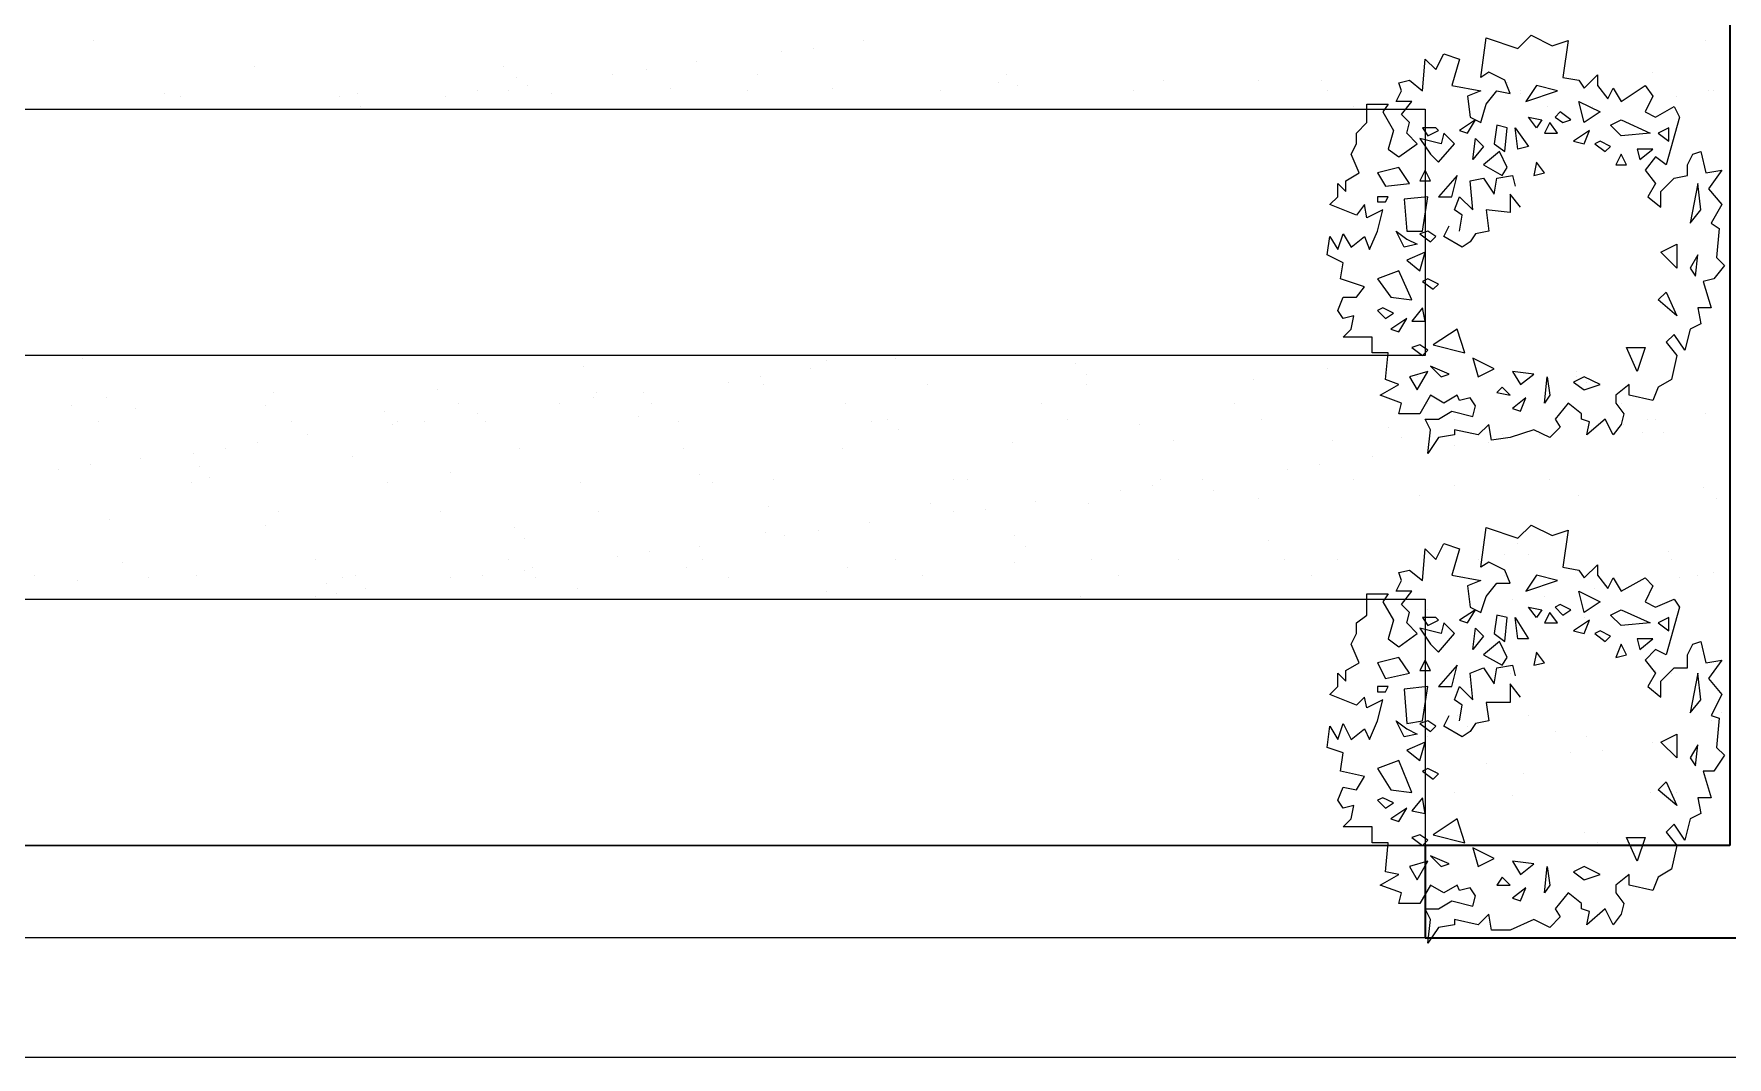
# Model space of a CAD drawing. Header units: millimetres. Extents: x 51.3 to 71.5, y 31.8 to 61.9.
# Drawn here: x 67.231 to 69.996, y 39.235 to 40.906 of the extents above; entities that cross this region are included whole.
import ezdxf

# ---------------------------------------------------------------- set-up
doc = ezdxf.new("R2010")
doc.units = ezdxf.units.MM
for name, color, linetype, true_color in [('PDF_05-hatch', 7, 'Continuous', 0x136633), ('PDF_PISO', 7, 'Continuous', 0xb9b9b9), ('PDF_Vegetação', 7, 'Continuous', 0x00dd37)]:
    doc.layers.add(name, color=color, linetype=linetype, true_color=true_color)
doc.layers.add('PDF_COTAS', color=1, linetype='Continuous')
doc.layers.add('PDF_Parede Corte', color=7, linetype='Continuous')

msp = doc.modelspace()

# ---------------------------------------------------------------- linework, layer by layer
at = {"layer": 'PDF_05-hatch', "lineweight": 5}
for points in [[(69.6671, 40.7962), (69.719, 40.8135), (69.6844, 40.8222)], [(69.7147, 40.7703), (69.7276, 40.7616), (69.7406, 40.766), (69.7233, 40.7789)], [(69.7536, 40.7962), (69.7882, 40.7789), (69.7622, 40.7616)], [(69.4985, 40.753), (69.5071, 40.74), (69.5244, 40.7487), (69.5201, 40.753)], [(69.559, 40.7487), (69.572, 40.7443), (69.5849, 40.766)], [(69.6152, 40.727), (69.6325, 40.7141), (69.6368, 40.753), (69.6195, 40.7573)], [(69.6498, 40.753), (69.6714, 40.7227), (69.6541, 40.7184)], [(69.6714, 40.7703), (69.693, 40.766), (69.6844, 40.753)], [(69.6974, 40.7443), (69.719, 40.7443), (69.706, 40.7616)], [(69.7449, 40.7314), (69.7622, 40.727), (69.7709, 40.7487)], [(69.8703, 40.7443), (69.8227, 40.74), (69.8055, 40.7573), (69.8227, 40.766)], [(69.8833, 40.7443), (69.9006, 40.7314), (69.9006, 40.753)], [(69.4942, 40.7357), (69.5114, 40.7098), (69.5244, 40.6968), (69.5504, 40.727), (69.5331, 40.7443), (69.5287, 40.727)], [(69.5849, 40.7357), (69.5979, 40.7227), (69.5806, 40.7011)], [(69.7795, 40.727), (69.7968, 40.7141), (69.8055, 40.7227), (69.7882, 40.7314)], [(69.5979, 40.6925), (69.6282, 40.6752), (69.6368, 40.6881), (69.6239, 40.7141)], [(69.6801, 40.6752), (69.6974, 40.6795), (69.6844, 40.6968)], [(69.8141, 40.6925), (69.8314, 40.6925), (69.8227, 40.7098)], [(69.8487, 40.7184), (69.853, 40.7011), (69.8746, 40.7184)], [(69.425, 40.6795), (69.4379, 40.6579), (69.4769, 40.6622), (69.4596, 40.6881)], [(69.4942, 40.6665), (69.5114, 40.6665), (69.5028, 40.6838)], [(69.5244, 40.6406), (69.546, 40.6406), (69.5547, 40.6752)], [(69.425, 40.6319), (69.4379, 40.6319), (69.4423, 40.6406), (69.425, 40.6406)], [(69.4725, 40.5844), (69.4985, 40.5844), (69.5071, 40.6406), (69.4682, 40.6363)], [(69.4898, 40.5628), (69.4682, 40.5584), (69.4552, 40.5844), (69.4725, 40.5714)], [(69.4942, 40.58), (69.5114, 40.5671), (69.5201, 40.5757), (69.5071, 40.5844)], [(69.9135, 40.5238), (69.8876, 40.5498), (69.9135, 40.5628)], [(69.4725, 40.5368), (69.4942, 40.5195), (69.5028, 40.5498)], [(69.425, 40.5065), (69.4466, 40.4763), (69.4812, 40.472), (69.4596, 40.5195)], [(69.4985, 40.5022), (69.5158, 40.4893), (69.5244, 40.4979), (69.5071, 40.5065)], [(69.8833, 40.472), (69.8962, 40.4849), (69.9135, 40.446)], [(69.425, 40.4547), (69.4379, 40.4417), (69.4509, 40.4503), (69.4336, 40.459)], [(69.4812, 40.4374), (69.5028, 40.4374), (69.4985, 40.459)], [(69.4466, 40.4244), (69.4596, 40.4201), (69.4725, 40.4417)], [(69.5158, 40.3985), (69.5677, 40.3855), (69.5547, 40.4244)], [(69.4812, 40.3941), (69.4985, 40.3812), (69.5071, 40.3898), (69.4942, 40.3985)], [(69.8487, 40.3552), (69.8314, 40.3941), (69.8617, 40.3941)], [(69.5114, 40.3639), (69.5287, 40.3466), (69.5417, 40.3509)], [(69.5806, 40.3768), (69.5893, 40.3466), (69.6152, 40.3595)], [(69.4898, 40.325), (69.5071, 40.3552), (69.4769, 40.3466)], [(69.6455, 40.3552), (69.6585, 40.3336), (69.6801, 40.3509)], [(69.7017, 40.3466), (69.706, 40.3163), (69.6974, 40.3033)], [(69.7449, 40.3379), (69.7622, 40.325), (69.7882, 40.3336), (69.7622, 40.3466)], [(69.6195, 40.3206), (69.6412, 40.3163), (69.6282, 40.3293)], [(69.6455, 40.2947), (69.6585, 40.2904), (69.6671, 40.312)], [(69.6671, 39.9964), (69.719, 40.0137), (69.6844, 40.0223)], [(69.7147, 39.9704), (69.7276, 39.9574), (69.7406, 39.9661), (69.7233, 39.9747)], [(69.7536, 39.9964), (69.7882, 39.9791), (69.7622, 39.9618)], [(69.4985, 39.9531), (69.5071, 39.9402), (69.5244, 39.9488), (69.5201, 39.9531)], [(69.559, 39.9488), (69.572, 39.9445), (69.5849, 39.9661)], [(69.6152, 39.9272), (69.6325, 39.9142), (69.6368, 39.9531), (69.6195, 39.9574)], [(69.6498, 39.9531), (69.6714, 39.9185), (69.6541, 39.9185)], [(69.6714, 39.9704), (69.693, 39.9661), (69.6844, 39.9531)], [(69.6974, 39.9445), (69.719, 39.9445), (69.706, 39.9618)], [(69.7449, 39.9315), (69.7622, 39.9272), (69.7709, 39.9488)], [(69.8703, 39.9445), (69.8227, 39.9402), (69.8055, 39.9574), (69.8227, 39.9661)], [(69.8833, 39.9445), (69.9006, 39.9315), (69.9006, 39.9531)], [(69.4942, 39.9358), (69.5114, 39.9099), (69.5244, 39.8969), (69.5504, 39.9272), (69.5331, 39.9445), (69.5287, 39.9272)], [(69.5849, 39.9358), (69.5979, 39.9229), (69.5806, 39.9012)], [(69.7795, 39.9272), (69.7968, 39.9142), (69.8055, 39.9229), (69.7882, 39.9315)], [(69.8487, 39.9185), (69.853, 39.9012), (69.8746, 39.9185)], [(69.5979, 39.8926), (69.6282, 39.8753), (69.6368, 39.8883), (69.6239, 39.9142)], [(69.6801, 39.8753), (69.6974, 39.8796), (69.6844, 39.8969)], [(69.8141, 39.8883), (69.8314, 39.8926), (69.8227, 39.9099)], [(69.425, 39.8796), (69.4379, 39.8537), (69.4769, 39.8623), (69.4596, 39.8883)], [(69.4942, 39.8667), (69.5114, 39.8667), (69.5028, 39.8839)], [(69.5244, 39.8407), (69.546, 39.8407), (69.5547, 39.8753)], [(69.425, 39.8321), (69.4379, 39.8321), (69.4423, 39.8407), (69.425, 39.8407)], [(69.4725, 39.7802), (69.4985, 39.7845), (69.5071, 39.8407), (69.4682, 39.8364)], [(69.4898, 39.7629), (69.4682, 39.7586), (69.4552, 39.7845), (69.4725, 39.7715)], [(69.4942, 39.7802), (69.5114, 39.7672), (69.5201, 39.7759), (69.5071, 39.7845)], [(69.9135, 39.724), (69.8876, 39.7499), (69.9135, 39.7629)], [(69.4725, 39.7369), (69.4942, 39.7196), (69.5028, 39.7499)], [(69.425, 39.7067), (69.4466, 39.6721), (69.4812, 39.6678), (69.4596, 39.7196)], [(69.4985, 39.7024), (69.5158, 39.6894), (69.5244, 39.698), (69.5071, 39.7067)], [(69.8833, 39.6721), (69.8962, 39.6851), (69.9135, 39.6461)], [(69.425, 39.6548), (69.4379, 39.6418), (69.4509, 39.6505), (69.4336, 39.6591)], [(69.4812, 39.6375), (69.5028, 39.6332), (69.4985, 39.6591)], [(69.4466, 39.6245), (69.4596, 39.6202), (69.4725, 39.6418)], [(69.5158, 39.5986), (69.5677, 39.5856), (69.5547, 39.6245)], [(69.4812, 39.5943), (69.4985, 39.5813), (69.5071, 39.5899), (69.4942, 39.5986)], [(69.8487, 39.5554), (69.8314, 39.5943), (69.8617, 39.5943)], [(69.5114, 39.564), (69.5287, 39.5467), (69.5417, 39.551)], [(69.5806, 39.577), (69.5893, 39.5467), (69.6152, 39.5597)], [(69.4898, 39.5251), (69.5071, 39.5554), (69.4769, 39.5467)], [(69.6455, 39.5554), (69.6585, 39.5337), (69.6801, 39.551)], [(69.7017, 39.5467), (69.706, 39.5164), (69.6974, 39.5035)], [(69.7449, 39.5381), (69.7622, 39.5251), (69.7882, 39.5337), (69.7622, 39.5467)], [(69.6195, 39.5164), (69.6412, 39.5164), (69.6282, 39.5294)], [(69.6455, 39.4948), (69.6585, 39.4905), (69.6671, 39.5121)]]:
    msp.add_lwpolyline(points, close=True, dxfattribs=at)
for points in [[(69.559, 40.5844), (69.5633, 40.6103), (69.5504, 40.619), (69.559, 40.6406), (69.5806, 40.619), (69.5763, 40.6665), (69.5979, 40.6708), (69.6152, 40.6449), (69.6195, 40.6708), (69.6455, 40.6752), (69.6498, 40.6579)], [(69.6585, 40.6233), (69.6412, 40.6449), (69.6412, 40.6146), (69.6022, 40.619), (69.6066, 40.5844), (69.5849, 40.58), (69.5763, 40.5671), (69.5633, 40.5584), (69.5331, 40.5757), (69.5417, 40.593)], [(69.559, 39.7845), (69.5633, 39.8104), (69.5504, 39.8191), (69.559, 39.8407), (69.5806, 39.8191), (69.5763, 39.8623), (69.5979, 39.871), (69.6152, 39.845), (69.6195, 39.871), (69.6455, 39.8753), (69.6498, 39.858)], [(69.6585, 39.8234), (69.6412, 39.845), (69.6412, 39.8148), (69.6022, 39.8148), (69.6066, 39.7845), (69.5849, 39.7802), (69.5763, 39.7672), (69.5633, 39.7586), (69.5331, 39.7759), (69.5417, 39.7932)]]:
    msp.add_lwpolyline(points, dxfattribs=at)
at = {"layer": 'PDF_COTAS', "color": 114, "lineweight": 5, "true_color": 0x139a47}
for points in [[(69.8876, 40.6233), (69.8876, 40.6492), (69.9092, 40.6708), (69.9308, 40.6752), (69.9308, 40.6925), (69.9395, 40.7098), (69.9525, 40.7141), (69.9611, 40.6795), (69.987, 40.6838), (69.9654, 40.6535), (69.987, 40.6276), (69.9698, 40.5973), (69.9827, 40.5887), (69.9784, 40.5411), (69.9914, 40.5282), (69.9741, 40.5065), (69.9568, 40.5022), (69.9698, 40.459), (69.9481, 40.459), (69.9525, 40.433), (69.9352, 40.4244), (69.9265, 40.3898), (69.9092, 40.4157), (69.8962, 40.4028), (69.9135, 40.3812), (69.9049, 40.3422), (69.8833, 40.3293), (69.8746, 40.3077), (69.8357, 40.3163), (69.8357, 40.3336), (69.8141, 40.3163), (69.8141, 40.3033), (69.8271, 40.286), (69.8227, 40.2687), (69.8098, 40.2515), (69.7968, 40.2774), (69.7665, 40.2515), (69.7709, 40.2731), (69.7579, 40.2774), (69.7579, 40.286), (69.7363, 40.3033), (69.7147, 40.2774), (69.7233, 40.2644), (69.706, 40.2471), (69.6801, 40.2601), (69.6412, 40.2471), (69.6109, 40.2428), (69.6066, 40.2687), (69.5893, 40.2515), (69.5504, 40.2601), (69.5504, 40.2515), (69.5244, 40.2471), (69.5071, 40.2212), (69.5114, 40.2601), (69.5028, 40.2774), (69.5244, 40.2774), (69.546, 40.2904), (69.5806, 40.2817), (69.5849, 40.299), (69.5763, 40.312), (69.559, 40.3077), (69.5547, 40.3163), (69.5331, 40.3033), (69.5114, 40.3163), (69.4942, 40.286), (69.4596, 40.286), (69.4639, 40.3033), (69.4293, 40.3163), (69.4596, 40.3336), (69.4379, 40.3422), (69.4423, 40.3855), (69.4163, 40.3855), (69.4163, 40.4114), (69.3688, 40.4114), (69.3817, 40.4244), (69.3861, 40.446), (69.3688, 40.4417), (69.3601, 40.4547), (69.3688, 40.4763), (69.3904, 40.4763), (69.4034, 40.4936), (69.3644, 40.5065), (69.3688, 40.5325), (69.3428, 40.5455), (69.3472, 40.5757), (69.3601, 40.5541), (69.3688, 40.58), (69.3817, 40.5584), (69.4034, 40.5757), (69.412, 40.5541), (69.425, 40.5844), (69.4336, 40.619), (69.4077, 40.606), (69.4034, 40.6276), (69.3904, 40.6103), (69.3472, 40.6276), (69.3601, 40.6406), (69.3601, 40.6622), (69.3731, 40.6492), (69.3731, 40.6665), (69.3947, 40.6795), (69.3817, 40.7098), (69.3904, 40.727), (69.3904, 40.7443), (69.4077, 40.7616), (69.4077, 40.7919), (69.4423, 40.7919), (69.4336, 40.7789), (69.4509, 40.7487), (69.4423, 40.7184), (69.4596, 40.7054), (69.4898, 40.727), (69.4725, 40.7443), (69.4769, 40.7616), (69.4639, 40.7746), (69.4812, 40.7962), (69.4552, 40.7962), (69.4639, 40.8135), (69.4596, 40.8265), (69.4769, 40.8308), (69.4985, 40.8135), (69.5028, 40.8654), (69.5201, 40.8481), (69.5331, 40.8741), (69.559, 40.8654), (69.546, 40.8222), (69.5936, 40.8135), (69.572, 40.8049), (69.5763, 40.7703), (69.5936, 40.7616), (69.6022, 40.7919), (69.6195, 40.8135), (69.6412, 40.8092), (69.6325, 40.8308), (69.6066, 40.8438), (69.5936, 40.8351), (69.6022, 40.9), (69.6541, 40.8827), (69.6757, 40.9043), (69.7103, 40.887), (69.7363, 40.8957), (69.7276, 40.8351), (69.7536, 40.8308), (69.7622, 40.8178), (69.7838, 40.8395), (69.7838, 40.8222), (69.8011, 40.8005), (69.8098, 40.8178), (69.8227, 40.7962), (69.8617, 40.8222), (69.8746, 40.8049), (69.8617, 40.7789), (69.879, 40.7703), (69.9092, 40.7876), (69.9179, 40.7703), (69.8962, 40.6925), (69.879, 40.7054), (69.8617, 40.6838), (69.879, 40.6622), (69.866, 40.6406)], [(69.8876, 39.8234), (69.8876, 39.8494), (69.9092, 39.871), (69.9308, 39.871), (69.9308, 39.8926), (69.9395, 39.9099), (69.9525, 39.9142), (69.9611, 39.8796), (69.987, 39.8839), (69.9654, 39.8537), (69.987, 39.8277), (69.9698, 39.7932), (69.9827, 39.7888), (69.9784, 39.7413), (69.9914, 39.7283), (69.9741, 39.7024), (69.9568, 39.7024), (69.9698, 39.6591), (69.9481, 39.6591), (69.9525, 39.6332), (69.9352, 39.6245), (69.9265, 39.5899), (69.9092, 39.6159), (69.8962, 39.6029), (69.9135, 39.5813), (69.9049, 39.5424), (69.8833, 39.5294), (69.8746, 39.5078), (69.8357, 39.5164), (69.8357, 39.5337), (69.8141, 39.5164), (69.8141, 39.5035), (69.8271, 39.4862), (69.8227, 39.4689), (69.8098, 39.4516), (69.7968, 39.4775), (69.7665, 39.4516), (69.7709, 39.4732), (69.7579, 39.4775), (69.7579, 39.4862), (69.7363, 39.5035), (69.7147, 39.4775), (69.7233, 39.4646), (69.706, 39.4473), (69.6801, 39.4602), (69.6412, 39.4429), (69.6109, 39.4429), (69.6066, 39.4689), (69.5893, 39.4516), (69.5504, 39.4602), (69.5504, 39.4516), (69.5244, 39.4473), (69.5071, 39.4213), (69.5114, 39.4602), (69.5028, 39.4775), (69.5244, 39.4775), (69.546, 39.4905), (69.5806, 39.4819), (69.5849, 39.4991), (69.5763, 39.5121), (69.559, 39.5078), (69.5547, 39.5164), (69.5331, 39.5035), (69.5114, 39.5164), (69.4942, 39.4862), (69.4596, 39.4862), (69.4639, 39.5035), (69.4293, 39.5164), (69.4596, 39.5337), (69.4379, 39.5381), (69.4423, 39.5856), (69.4163, 39.5856), (69.4163, 39.6116), (69.3688, 39.6116), (69.3817, 39.6245), (69.3861, 39.6461), (69.3688, 39.6418), (69.3601, 39.6548), (69.3688, 39.6764), (69.3904, 39.6721), (69.4034, 39.6937), (69.3644, 39.7024), (69.3688, 39.7326), (69.3428, 39.7413), (69.3472, 39.7759), (69.3601, 39.7542), (69.3688, 39.7802), (69.3817, 39.7542), (69.4034, 39.7715), (69.412, 39.7542), (69.425, 39.7845), (69.4336, 39.8191), (69.4077, 39.8061), (69.4034, 39.8234), (69.3904, 39.8104), (69.3472, 39.8277), (69.3601, 39.8407), (69.3601, 39.8623), (69.3731, 39.8494), (69.3731, 39.8667), (69.3947, 39.8796), (69.3817, 39.9099), (69.3904, 39.9272), (69.3904, 39.9445), (69.4077, 39.9574), (69.4077, 39.992), (69.4423, 39.992), (69.4336, 39.9791), (69.4509, 39.9488), (69.4423, 39.9185), (69.4596, 39.9056), (69.4898, 39.9272), (69.4725, 39.9445), (69.4769, 39.9618), (69.4639, 39.9747), (69.4812, 39.9964), (69.4552, 39.9964), (69.4639, 40.0137), (69.4596, 40.0266), (69.4769, 40.0309), (69.4985, 40.0137), (69.5028, 40.0655), (69.5201, 40.0482), (69.5331, 40.0742), (69.559, 40.0655), (69.546, 40.0223), (69.5936, 40.0137), (69.572, 40.005), (69.5763, 39.9704), (69.5936, 39.9618), (69.6022, 39.9877), (69.6195, 40.0093), (69.6412, 40.0093), (69.6325, 40.0309), (69.6066, 40.0439), (69.5936, 40.0353), (69.6022, 40.1001), (69.6541, 40.0828), (69.6757, 40.1044), (69.7103, 40.0872), (69.7363, 40.0958), (69.7276, 40.0353), (69.7536, 40.0309), (69.7622, 40.018), (69.7838, 40.0396), (69.7838, 40.0223), (69.8011, 40.0007), (69.8098, 40.018), (69.8227, 39.9964), (69.8617, 40.018), (69.8746, 40.005), (69.8617, 39.9791), (69.879, 39.9704), (69.9092, 39.9834), (69.9179, 39.9704), (69.8962, 39.8926), (69.879, 39.9012), (69.8617, 39.8839), (69.879, 39.8623), (69.866, 39.8407)]]:
    msp.add_lwpolyline(points, close=True, dxfattribs=at)
at = {"layer": 'PDF_COTAS', "color": 109, "lineweight": 5, "true_color": 0x136633}
for points in [[(69.9352, 40.5973), (69.9525, 40.619), (69.9481, 40.6622)], [(69.9352, 40.5238), (69.9438, 40.5109), (69.9481, 40.5455)], [(69.9352, 39.7975), (69.9525, 39.8191), (69.9481, 39.8623)], [(69.9352, 39.724), (69.9438, 39.711), (69.9481, 39.7456)]]:
    msp.add_lwpolyline(points, close=True, dxfattribs=at)
at = {"layer": 'PDF_COTAS', "lineweight": 5}
msp.add_lwpolyline([(58.3911, 39.2354), (70.1513, 39.2354)], dxfattribs=at)
at = {"layer": 'PDF_Parede Corte', "lineweight": 35}
msp.add_lwpolyline([(70.1513, 58.0474), (53.4147, 58.0474), (53.4147, 44.4713), (53.5617, 44.4713), (53.5617, 57.8961), (65.1965, 57.8961), (65.1965, 57.1481), (65.3435, 57.1481), (65.3435, 57.8961), (68.3441, 57.8961), (68.3441, 57.2086), (68.4954, 57.2086), (68.4954, 57.8961), (70, 57.8961), (70, 54.8955), (69.252, 54.8955), (69.252, 54.7485), (70, 54.7485), (70, 39.5813), (69.5028, 39.5813), (69.5028, 39.43), (70.1513, 39.43), (70.1513, 58.0474), (70.1513, 39.43)], dxfattribs=at)
at = {"layer": 'PDF_PISO', "lineweight": 5}
for points in [[(64.5004, 40.7833), (69.5028, 40.7833), (69.5028, 40.3812), (64.5004, 40.3812)], [(64.5004, 39.9834), (69.5028, 39.9834), (69.5028, 39.5813), (64.5004, 39.5813)], [(69.5028, 39.5813), (69.5028, 39.43), (64.5004, 39.43), (64.5004, 39.5813)]]:
    msp.add_lwpolyline(points, close=True, dxfattribs=at)
at = {"layer": 'PDF_Vegetação', "lineweight": 5}
for points in [[(67.328, 40.8957), (67.328, 40.8957)], [(68.5862, 40.8957), (68.5862, 40.8957)], [(69.9611, 40.8957), (69.9611, 40.8957)], [(68.3138, 40.8611), (68.3138, 40.8611)], [(68.4522, 40.8784), (68.4522, 40.8784)], [(68.504, 40.8827), (68.504, 40.8827)], [(67.5918, 40.8524), (67.5918, 40.8524)], [(67.9982, 40.8524), (67.9982, 40.8524)], [(68.0198, 40.8351), (68.0198, 40.8351)], [(68.1755, 40.8395), (68.1755, 40.8395)], [(68.2317, 40.8481), (68.2317, 40.8481)], [(68.4133, 40.8395), (68.4133, 40.8395)], [(68.8197, 40.8395), (68.8197, 40.8395)], [(69.0748, 40.8308), (69.0748, 40.8308)], [(69.2304, 40.8308), (69.2304, 40.8308)], [(69.3342, 40.8308), (69.3342, 40.8308)], [(69.6066, 40.8395), (69.6066, 40.8395)], [(69.8746, 40.8438), (69.8746, 40.8438)], [(67.4448, 40.8092), (67.4448, 40.8092)], [(67.4707, 40.8049), (67.4707, 40.8049)], [(67.7301, 40.8049), (67.7301, 40.8049)], [(67.7604, 40.8092), (67.7604, 40.8092)], [(67.9031, 40.8049), (67.9031, 40.8049)], [(67.955, 40.8135), (67.955, 40.8135)], [(68.0068, 40.8135), (68.0068, 40.8135)], [(68.0371, 40.8222), (68.0371, 40.8222)], [(68.076, 40.8092), (68.076, 40.8092)], [(68.2706, 40.8178), (68.2706, 40.8178)], [(68.396, 40.8135), (68.396, 40.8135)], [(68.5343, 40.8178), (68.5343, 40.8178)], [(68.7116, 40.8135), (68.7116, 40.8135)], [(68.8067, 40.8265), (68.8067, 40.8265)], [(68.837, 40.8222), (68.837, 40.8222)], [(69.0272, 40.8135), (69.0272, 40.8135)], [(69.3428, 40.8135), (69.3428, 40.8135)], [(69.6368, 40.8265), (69.6368, 40.8265)], [(69.6585, 40.8135), (69.6585, 40.8135)], [(69.6585, 40.8092), (69.6585, 40.8092)], [(69.9135, 40.8049), (69.9135, 40.8049)], [(69.9654, 40.8135), (69.9654, 40.8135)], [(69.9741, 40.8135), (69.9741, 40.8135)], [(67.488, 40.7833), (67.488, 40.7833)], [(67.7647, 40.7876), (67.7647, 40.7876)], [(67.8036, 40.7833), (67.8036, 40.7833)], [(68.1192, 40.7833), (68.1192, 40.7833)], [(68.4349, 40.7833), (68.4349, 40.7833)], [(68.7548, 40.7833), (68.7548, 40.7833)], [(69.0704, 40.7833), (69.0704, 40.7833)], [(69.3861, 40.7876), (69.3861, 40.7876)], [(69.7017, 40.7876), (69.7017, 40.7876)], [(69.7752, 40.7876), (69.7752, 40.7876)], [(67.3107, 40.3768), (67.3107, 40.3768)], [(68.1106, 40.3812), (68.1106, 40.3812)], [(68.1279, 40.3639), (68.1279, 40.3639)], [(68.5257, 40.3725), (68.5257, 40.3725)], [(68.6381, 40.3768), (68.6381, 40.3768)], [(68.9321, 40.3682), (68.9321, 40.3682)], [(68.3657, 40.3379), (68.3657, 40.3379)], [(68.4176, 40.3466), (68.4176, 40.3466)], [(68.4219, 40.3336), (68.4219, 40.3336)], [(68.4997, 40.3595), (68.4997, 40.3595)], [(68.69, 40.3336), (68.69, 40.3336)], [(68.9494, 40.3509), (68.9494, 40.3509)], [(68.9494, 40.3336), (68.9494, 40.3336)], [(69.2218, 40.3422), (69.2218, 40.3422)], [(69.3428, 40.3595), (69.3428, 40.3595)], [(69.4898, 40.3466), (69.4898, 40.3466)], [(69.7492, 40.3552), (69.7492, 40.3552)], [(69.7492, 40.3466), (69.7492, 40.3466)], [(69.7665, 40.3379), (69.7665, 40.3379)], [(67.3496, 40.312), (67.3496, 40.312)], [(67.622, 40.3206), (67.622, 40.3206)], [(67.8901, 40.325), (67.8901, 40.325)], [(68.1452, 40.312), (68.1452, 40.312)], [(68.1495, 40.3206), (68.1495, 40.3206)], [(68.2273, 40.3206), (68.2273, 40.3206)], [(67.2934, 40.299), (67.2934, 40.299)], [(67.3972, 40.2947), (67.3972, 40.2947)], [(67.6091, 40.299), (67.6091, 40.299)], [(67.8036, 40.2904), (67.8036, 40.2904)], [(67.9247, 40.3033), (67.9247, 40.3033)], [(67.955, 40.286), (67.955, 40.286)], [(68.089, 40.3033), (68.089, 40.3033)], [(68.2187, 40.2817), (68.2187, 40.2817)], [(68.2403, 40.3033), (68.2403, 40.3033)], [(68.5559, 40.3033), (68.5559, 40.3033)], [(68.8759, 40.3033), (68.8759, 40.3033)], [(69.1915, 40.3033), (69.1915, 40.3033)], [(69.5071, 40.3033), (69.5071, 40.3033)], [(69.8227, 40.3033), (69.8227, 40.3033)], [(69.9611, 40.286), (69.9611, 40.286)], [(67.3367, 40.2731), (67.3367, 40.2731)], [(67.6523, 40.2731), (67.6523, 40.2731)], [(67.6782, 40.2515), (67.6782, 40.2515)], [(67.8166, 40.2687), (67.8166, 40.2687)], [(67.8252, 40.2731), (67.8252, 40.2731)], [(67.8685, 40.2731), (67.8685, 40.2731)], [(67.9679, 40.2731), (67.9679, 40.2731)], [(68.2835, 40.2731), (68.2835, 40.2731)], [(68.5992, 40.2731), (68.5992, 40.2731)], [(68.6251, 40.2774), (68.6251, 40.2774)], [(68.6424, 40.2601), (68.6424, 40.2601)], [(68.9191, 40.2774), (68.9191, 40.2774)], [(69.0359, 40.2687), (69.0359, 40.2687)], [(69.2347, 40.2774), (69.2347, 40.2774)], [(69.4423, 40.2644), (69.4423, 40.2644)], [(69.5504, 40.2774), (69.5504, 40.2774)], [(69.6282, 40.2515), (69.6282, 40.2515)], [(69.6887, 40.2515), (69.6887, 40.2515)], [(69.8271, 40.2687), (69.8271, 40.2687)], [(69.8573, 40.2558), (69.8573, 40.2558)], [(69.866, 40.2774), (69.866, 40.2774)], [(69.879, 40.2774), (69.879, 40.2774)], [(69.8919, 40.2558), (69.8919, 40.2558)], [(67.5442, 40.2298), (67.5442, 40.2298)], [(67.5961, 40.2385), (67.5961, 40.2385)], [(68.0241, 40.2298), (68.0241, 40.2298)], [(68.2922, 40.2298), (68.2922, 40.2298)], [(68.5516, 40.2298), (68.5516, 40.2298)], [(68.8283, 40.2385), (68.8283, 40.2385)], [(69.0921, 40.2428), (69.0921, 40.2428)], [(69.3515, 40.2428), (69.3515, 40.2428)], [(69.4639, 40.2471), (69.4639, 40.2471)], [(69.5504, 40.2342), (69.5504, 40.2342)], [(69.6066, 40.2385), (69.6066, 40.2385)], [(67.2718, 40.1952), (67.2718, 40.1952)], [(67.3237, 40.2039), (67.3237, 40.2039)], [(67.4059, 40.2125), (67.4059, 40.2125)], [(67.4923, 40.2212), (67.4923, 40.2212)], [(67.501, 40.1996), (67.501, 40.1996)], [(67.7517, 40.2169), (67.7517, 40.2169)], [(69.278, 40.1952), (69.278, 40.1952)], [(69.3299, 40.2039), (69.3299, 40.2039)], [(69.4163, 40.2169), (69.4163, 40.2169)], [(67.488, 40.1736), (67.488, 40.1736)], [(67.5183, 40.1823), (67.5183, 40.1823)], [(67.808, 40.1736), (67.808, 40.1736)], [(67.9117, 40.1909), (67.9117, 40.1909)], [(68.1236, 40.1736), (68.1236, 40.1736)], [(68.3181, 40.1866), (68.3181, 40.1866)], [(68.3398, 40.1736), (68.3398, 40.1736)], [(68.4392, 40.178), (68.4392, 40.178)], [(68.7332, 40.178), (68.7332, 40.178)], [(68.7548, 40.178), (68.7548, 40.178)], [(69.0575, 40.1693), (69.0575, 40.1693)], [(69.0704, 40.178), (69.0704, 40.178)], [(69.1396, 40.178), (69.1396, 40.178)], [(69.1396, 40.178), (69.1396, 40.178)], [(69.3861, 40.178), (69.3861, 40.178)], [(69.5504, 40.1693), (69.5504, 40.1693)], [(69.706, 40.178), (69.706, 40.178)], [(68.8672, 40.1434), (68.8672, 40.1434)], [(69.0056, 40.1607), (69.0056, 40.1607)], [(69.1569, 40.1607), (69.1569, 40.1607)], [(69.2304, 40.1477), (69.2304, 40.1477)], [(69.4942, 40.152), (69.4942, 40.152)], [(69.7536, 40.152), (69.7536, 40.152)], [(69.9568, 40.165), (69.9568, 40.165)], [(69.9784, 40.1477), (69.9784, 40.1477)], [(67.354, 40.1131), (67.354, 40.1131)], [(67.6307, 40.1261), (67.6307, 40.1261)], [(67.8944, 40.1261), (67.8944, 40.1261)], [(68.1538, 40.1261), (68.1538, 40.1261)], [(68.4305, 40.1347), (68.4305, 40.1347)], [(68.6943, 40.139), (68.6943, 40.139)], [(68.7332, 40.1261), (68.7332, 40.1261)], [(68.7851, 40.1304), (68.7851, 40.1304)], [(68.9537, 40.139), (68.9537, 40.139)], [(67.6091, 40.1044), (67.6091, 40.1044)], [(68.0155, 40.1001), (68.0155, 40.1001)], [(68.4262, 40.0915), (68.4262, 40.0915)], [(68.4565, 40.0872), (68.4565, 40.0872)], [(68.5127, 40.0958), (68.5127, 40.0958)], [(68.5948, 40.1088), (68.5948, 40.1088)], [(68.8326, 40.0872), (68.8326, 40.0872)], [(68.0328, 40.0828), (68.0328, 40.0828)], [(68.236, 40.0612), (68.236, 40.0612)], [(68.3181, 40.0699), (68.3181, 40.0699)], [(68.8499, 40.0699), (68.8499, 40.0699)], [(69.2477, 40.0785), (69.2477, 40.0785)], [(69.6325, 40.0569), (69.6325, 40.0569)], [(69.6541, 40.0742), (69.6541, 40.0742)], [(69.6714, 40.0569), (69.6714, 40.0569)], [(69.9006, 40.0612), (69.9006, 40.0612)], [(67.3756, 40.0439), (67.3756, 40.0439)], [(67.6912, 40.0482), (67.6912, 40.0482)], [(68.0068, 40.0482), (68.0068, 40.0482)], [(68.0328, 40.0309), (68.0328, 40.0309)], [(68.0457, 40.0353), (68.0457, 40.0353)], [(68.1841, 40.0526), (68.1841, 40.0526)], [(68.2965, 40.0353), (68.2965, 40.0353)], [(68.3225, 40.0482), (68.3225, 40.0482)], [(68.5603, 40.0353), (68.5603, 40.0353)], [(68.6381, 40.0482), (68.6381, 40.0482)], [(68.8326, 40.0439), (68.8326, 40.0439)], [(68.958, 40.0482), (68.958, 40.0482)], [(69.1007, 40.0482), (69.1007, 40.0482)], [(69.2737, 40.0482), (69.2737, 40.0482)], [(69.3601, 40.0482), (69.3601, 40.0482)], [(69.5893, 40.0482), (69.5893, 40.0482)], [(69.9049, 40.0482), (69.9049, 40.0482)], [(67.2329, 40.0223), (67.2329, 40.0223)], [(67.3021, 40.0137), (67.3021, 40.0137)], [(67.4188, 40.018), (67.4188, 40.018)], [(67.4967, 40.0223), (67.4967, 40.0223)], [(67.7085, 40.0093), (67.7085, 40.0093)], [(67.7344, 40.018), (67.7344, 40.018)], [(67.7561, 40.0223), (67.7561, 40.0223)], [(67.9117, 40.018), (67.9117, 40.018)], [(67.9636, 40.0223), (67.9636, 40.0223)], [(68.0501, 40.018), (68.0501, 40.018)], [(68.3657, 40.018), (68.3657, 40.018)], [(68.6813, 40.0223), (68.6813, 40.0223)], [(69.0013, 40.0223), (69.0013, 40.0223)], [(69.3169, 40.0223), (69.3169, 40.0223)], [(69.6325, 40.0223), (69.6325, 40.0223)], [(69.9179, 40.018), (69.9179, 40.018)], [(69.9481, 40.0223), (69.9481, 40.0223)], [(69.9741, 40.0266), (69.9741, 40.0266)], [(67.6912, 39.9877), (67.6912, 39.9877)], [(67.7258, 39.992), (67.7258, 39.992)], [(67.7734, 40.0007), (67.7734, 40.0007)], [(68.1192, 40.0007), (68.1192, 40.0007)], [(68.5257, 39.9964), (68.5257, 39.9964)], [(68.9407, 39.9877), (68.9407, 39.9877)], [(69.3472, 39.9834), (69.3472, 39.9834)], [(69.6455, 39.9834), (69.6455, 39.9834)], [(69.6974, 39.9877), (69.6974, 39.9877)], [(69.7579, 39.9747), (69.7579, 39.9747)], [(69.7795, 40.0007), (69.7795, 40.0007)], [(69.5028, 39.9574), (69.5028, 39.9574)], [(69.5071, 39.9661), (69.5071, 39.9661)], [(69.7622, 39.9531), (69.7622, 39.9531)], [(69.7882, 39.9229), (69.7882, 39.9229)], [(69.8617, 39.8839), (69.8617, 39.8839)], [(69.879, 39.8667), (69.879, 39.8667)], [(69.6412, 39.8623), (69.6412, 39.8623)], [(69.9049, 39.8623), (69.9049, 39.8623)], [(69.5547, 39.7932), (69.5547, 39.7932)], [(69.6714, 39.7932), (69.6714, 39.7932)], [(69.9698, 39.7845), (69.9698, 39.7845)], [(69.987, 39.7975), (69.987, 39.7975)], [(69.5071, 39.7586), (69.5071, 39.7586)], [(69.572, 39.7759), (69.572, 39.7759)], [(69.7147, 39.7672), (69.7147, 39.7672)], [(69.7665, 39.7586), (69.7665, 39.7586)], [(69.7406, 39.7326), (69.7406, 39.7326)], [(69.7925, 39.7369), (69.7925, 39.7369)], [(69.8746, 39.7499), (69.8746, 39.7499)], [(69.5201, 39.7024), (69.5201, 39.7024)], [(69.6022, 39.7153), (69.6022, 39.7153)], [(69.6628, 39.698), (69.6628, 39.698)], [(69.5504, 39.6678), (69.5504, 39.6678)], [(69.6455, 39.6634), (69.6455, 39.6634)], [(69.8703, 39.6678), (69.8703, 39.6678)], [(69.9135, 39.6678), (69.9135, 39.6678)], [(69.7622, 39.6029), (69.7622, 39.6029)], [(69.7838, 39.5856), (69.7838, 39.5856)]]:
    msp.add_lwpolyline(points, dxfattribs=at)

doc.saveas('drawing.dxf')
